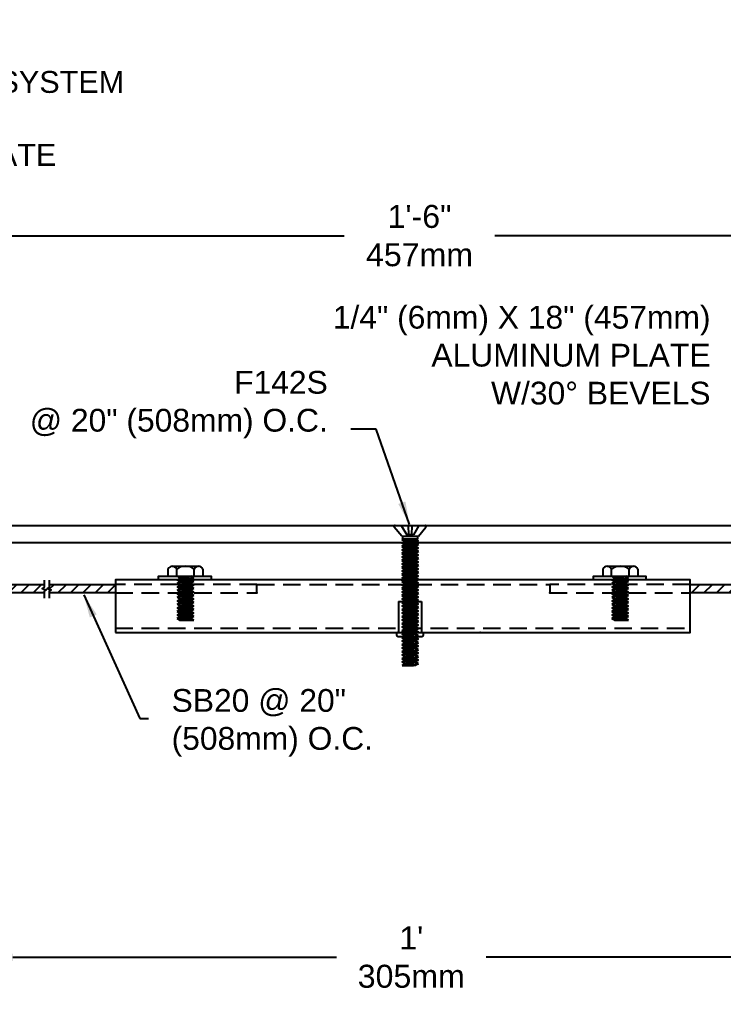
# Model space of a CAD drawing. Header units: inches. Extents: x 0.3 to 61.9, y 1.7 to 15.6.
# Drawn here: x 8.56 to 18.61, y 1.68 to 15.56 of the extents above; entities that cross this region are included whole.
import ezdxf

# ---------------------------------------------------------------- set-up
doc = ezdxf.new("R2010")
doc.units = ezdxf.units.IN
doc.header["$MEASUREMENT"] = 0
doc.linetypes.add('HIDDEN', pattern=[0.375, 0.25, -0.125])
for name, color, linetype in [('Anchors', 4, 'Continuous'), ('Dimensions', 3, 'Continuous'), ('Metals', 7, 'Continuous'), ('Text', 2, 'Continuous')]:
    doc.layers.add(name, color=color, linetype=linetype)
doc.styles.add('Arial', font='arial.ttf')
doc.dimstyles.new('Arial', dxfattribs={"dimtxt": 0.328125, "dimasz": 0.328125, "dimexe": 0.25, "dimexo": 0.328125, "dimgap": 0.328125, "dimtad": 0, "dimtih": 1, "dimtoh": 1, "dimdec": 4, "dimzin": 0, "dimdsep": 46, "dimlunit": 4, "dimtxsty": 'Arial', "dimcen": 0.09, "dimadec": 0, "dimazin": 0, "dimtfac": 1, "dimtdec": 4, "dimtofl": 0, "dimtmove": 0, "dimatfit": 3, "dimfxl": 0, "dimfrac": 2, "dimtolj": 1, "dimtzin": 0, "dimarcsym": 0})

# ---------------------------------------------------------------- blocks, each defined once
blk = doc.blocks.new('*D3')
at = {"layer": 'Defpoints', "color": 0}
for p in [(8.135, 3.937), (20.135, 3.937), (20.135, 2.168)]:
    blk.add_point(p, dxfattribs=at)
at = {"layer": 'Dimensions', "color": 0, "lineweight": -2}
for p, q in [((8.135, 3.609), (8.135, 1.918)), ((20.135, 3.609), (20.135, 1.918)), ((8.463, 2.168), (13.086, 2.168)), ((19.807, 2.168), (15.221, 2.168))]:
    blk.add_line(p, q, dxfattribs=at)
at = {"layer": 'Dimensions', "color": 0}
for points in [[(8.463, 2.222), (8.463, 2.113), (8.135, 2.168)], [(19.807, 2.222), (19.807, 2.113), (20.135, 2.168)]]:
    blk.add_solid(points, dxfattribs=at)
at = {"layer": 'Dimensions', "color": 0, "insert": (14.153, 2.168), "char_height": 0.3281, "attachment_point": 5, "style": 'Arial'}
blk.add_mtext("\\A1;1'\\P305mm", dxfattribs=at)
blk = doc.blocks.new('*D4')
at = {"layer": 'Defpoints', "color": 0}
for p in [(23.143, 12.469), (5.143, 8.115), (23.143, 8.121)]:
    blk.add_point(p, dxfattribs=at)
at = {"layer": 'Dimensions', "color": 0, "lineweight": -2}
for p, q in [((5.143, 8.444), (5.143, 12.719)), ((23.143, 8.449), (23.143, 12.719)), ((5.471, 12.469), (13.197, 12.469)), ((22.815, 12.469), (15.346, 12.469))]:
    blk.add_line(p, q, dxfattribs=at)
at = {"layer": 'Dimensions', "color": 0}
for points in [[(5.471, 12.524), (5.471, 12.415), (5.143, 12.469)], [(22.815, 12.524), (22.815, 12.415), (23.143, 12.469)]]:
    blk.add_solid(points, dxfattribs=at)
at = {"layer": 'Dimensions', "color": 0, "insert": (14.271, 12.469), "char_height": 0.3281, "attachment_point": 5, "style": 'Arial'}
blk.add_mtext('\\A1;1\'-6"\\P457mm', dxfattribs=at)
blk = doc.blocks.new('RIVNUT')
for p, q in [((-0.143, 0.381), (-0.143, -0.063)), ((-0.143, 0.381), (0.189, 0.381)), ((0.189, 0.381), (0.189, -0.063)), ((-0.144, -0.119), (0.191, -0.119)), ((-0.143, -0.063), (0.189, -0.063))]:
    blk.add_line(p, q)
for centre, start, end in [((-0.143, -0.091), 90, 267.037), ((0.189, -0.091), 272.963, 90)]:
    blk.add_arc(centre, 0.028, start, end)
blk = doc.blocks.new('H1458S')
for p, q in [((-0.188, 0.144), (0.187, 0.144)), ((-0.25, 0.104), (-0.25, 0)), ((-0.25, 0), (0.25, 0)), ((-0.125, 0), (-0.125, 0.104)), ((-0.119, 0), (-0.085, -0.02)), ((-0.085, -0.02), (0.048, 0)), ((0.125, 0), (0.125, 0.104)), ((0.25, 0.104), (0.25, 0)), ((-0.119, -0.05), (0.119, -0.025)), ((-0.119, -0.05), (-0.085, -0.03)), ((-0.119, -0.05), (-0.085, -0.07)), ((-0.119, -0.1), (0.119, -0.075)), ((-0.119, -0.1), (-0.085, -0.08)), ((-0.119, -0.1), (-0.085, -0.12)), ((-0.119, -0.15), (0.119, -0.125)), ((-0.119, -0.15), (-0.085, -0.13)), ((-0.085, -0.03), (0.085, -0.005)), ((-0.085, -0.02), (-0.085, -0.03)), ((-0.085, -0.07), (0.085, -0.045)), ((-0.085, -0.08), (0.085, -0.055)), ((-0.085, -0.07), (-0.085, -0.08)), ((-0.085, -0.12), (0.085, -0.095)), ((-0.085, -0.13), (0.085, -0.105)), ((-0.085, -0.12), (-0.085, -0.13)), ((0.094, 0), (0.085, -0.005)), ((0.119, -0.025), (0.085, -0.005)), ((0.119, -0.025), (0.085, -0.045)), ((0.085, -0.045), (0.085, -0.055)), ((0.119, -0.075), (0.085, -0.055)), ((0.119, -0.075), (0.085, -0.095)), ((0.085, -0.095), (0.085, -0.105)), ((0.119, -0.125), (0.085, -0.105)), ((0.119, -0.125), (0.085, -0.145)), ((-0.119, -0.15), (-0.085, -0.17)), ((-0.119, -0.2), (0.119, -0.175)), ((-0.119, -0.2), (-0.085, -0.18)), ((-0.119, -0.2), (-0.085, -0.22)), ((-0.119, -0.25), (0.119, -0.225)), ((-0.119, -0.25), (-0.085, -0.23)), ((-0.119, -0.25), (-0.085, -0.27)), ((-0.119, -0.3), (0.119, -0.275)), ((-0.085, -0.17), (0.085, -0.145)), ((-0.085, -0.18), (0.085, -0.155)), ((-0.085, -0.17), (-0.085, -0.18)), ((-0.085, -0.22), (0.085, -0.195)), ((-0.085, -0.23), (0.085, -0.205)), ((-0.085, -0.22), (-0.085, -0.23)), ((-0.085, -0.27), (0.085, -0.245)), ((-0.085, -0.28), (0.085, -0.255)), ((-0.085, -0.27), (-0.085, -0.28)), ((0.085, -0.145), (0.085, -0.155)), ((0.119, -0.175), (0.085, -0.155)), ((0.119, -0.175), (0.085, -0.195)), ((0.085, -0.195), (0.085, -0.205)), ((0.119, -0.225), (0.085, -0.205)), ((0.119, -0.225), (0.085, -0.245)), ((0.085, -0.245), (0.085, -0.255)), ((0.119, -0.275), (0.085, -0.255)), ((0.119, -0.275), (0.085, -0.295)), ((-0.119, -0.3), (-0.085, -0.28)), ((-0.119, -0.3), (-0.085, -0.32)), ((-0.119, -0.35), (0.119, -0.325)), ((-0.119, -0.35), (-0.085, -0.33)), ((-0.119, -0.35), (-0.085, -0.37)), ((-0.119, -0.4), (0.119, -0.375)), ((-0.119, -0.4), (-0.085, -0.38)), ((-0.119, -0.4), (-0.085, -0.42)), ((-0.085, -0.32), (0.085, -0.295)), ((-0.085, -0.33), (0.085, -0.305)), ((-0.085, -0.32), (-0.085, -0.33)), ((-0.085, -0.37), (0.085, -0.345)), ((-0.085, -0.38), (0.085, -0.355)), ((-0.085, -0.37), (-0.085, -0.38)), ((-0.085, -0.42), (0.085, -0.395)), ((-0.085, -0.43), (0.085, -0.405)), ((0.085, -0.295), (0.085, -0.305)), ((0.119, -0.325), (0.085, -0.305)), ((0.119, -0.325), (0.085, -0.345)), ((0.085, -0.345), (0.085, -0.355)), ((0.119, -0.375), (0.085, -0.355)), ((0.119, -0.375), (0.085, -0.395)), ((0.085, -0.395), (0.085, -0.405)), ((0.119, -0.425), (0.085, -0.405)), ((-0.119, -0.45), (0.119, -0.425)), ((-0.119, -0.45), (-0.085, -0.43)), ((-0.119, -0.45), (-0.085, -0.47)), ((-0.119, -0.5), (0.119, -0.475)), ((-0.119, -0.5), (-0.085, -0.48)), ((-0.119, -0.5), (-0.085, -0.52)), ((-0.119, -0.55), (0.119, -0.525)), ((-0.119, -0.55), (-0.085, -0.53)), ((-0.119, -0.55), (-0.085, -0.57)), ((-0.085, -0.42), (-0.085, -0.43)), ((-0.085, -0.47), (0.085, -0.445)), ((-0.085, -0.48), (0.085, -0.455)), ((-0.085, -0.47), (-0.085, -0.48)), ((-0.085, -0.52), (0.085, -0.495)), ((-0.085, -0.53), (0.085, -0.505)), ((-0.085, -0.52), (-0.085, -0.53)), ((-0.085, -0.57), (0.085, -0.545)), ((0.119, -0.425), (0.085, -0.445)), ((0.085, -0.445), (0.085, -0.455)), ((0.119, -0.475), (0.085, -0.455)), ((0.119, -0.475), (0.085, -0.495)), ((0.085, -0.495), (0.085, -0.505)), ((0.119, -0.525), (0.085, -0.505)), ((0.119, -0.525), (0.085, -0.545)), ((0.085, -0.545), (0.085, -0.555)), ((-0.119, -0.6), (0.119, -0.575)), ((-0.119, -0.6), (-0.085, -0.58)), ((-0.119, -0.6), (-0.085, -0.62)), ((-0.085, -0.58), (0.085, -0.555)), ((-0.085, -0.57), (-0.085, -0.58)), ((-0.085, -0.62), (0.085, -0.595)), ((-0.085, -0.62), (-0.085, -0.625)), ((-0.085, -0.625), (0.119, -0.625)), ((-0.048, -0.625), (0.085, -0.605)), ((0.119, -0.575), (0.085, -0.555)), ((0.119, -0.575), (0.085, -0.595)), ((0.085, -0.595), (0.085, -0.605)), ((0.119, -0.625), (0.085, -0.605))]:
    blk.add_line(p, q)
for centre, radius, start, end in [((-0.188, 0.075), 0.0688, 24.7615, 155.2385), ((0, -0.071), 0.215, 54.5107, 125.4893), ((0.187, 0.075), 0.0688, 24.7615, 155.2385)]:
    blk.add_arc(centre, radius, start, end)
blk = doc.blocks.new('SB20')
h = blk.add_hatch()
h.set_pattern_fill('ANSI31', color=256, style=0)
h.set_pattern_definition([(45, (-0.20673, -7e-15), (-0.0883883, 0.0883883), [])])
h.paths.add_polyline_path([(8.171, 7.621), (8.2, 7.64), (8.2, 7.679), (7.184, 7.679), (7.184, 7.559), (8.2, 7.559), (8.2, 7.58), (8.229, 7.599)])
h.paths.add_polyline_path([(9.215, 7.679), (8.27, 7.679), (8.27, 7.64), (8.241, 7.621), (8.299, 7.599), (8.27, 7.58), (8.27, 7.559), (9.215, 7.559)])
h = blk.add_hatch()
h.set_pattern_fill('ANSI31', color=256, style=0)
h.paths.add_polyline_path([(18.68, 7.679), (18.68, 7.64), (18.651, 7.621), (18.709, 7.599), (18.68, 7.58), (18.68, 7.559), (20.127, 7.559), (20.127, 7.679)])
h.paths.add_polyline_path([(18.61, 7.559), (18.61, 7.58), (18.639, 7.599), (18.581, 7.621), (18.61, 7.64), (18.61, 7.679), (17.421, 7.679), (17.421, 7.559)])
at = {"linetype": 'HIDDEN'}
for p, q in [((11.235, 7.679), (15.417, 7.679)), ((9.215, 7.053), (17.421, 7.053))]:
    blk.add_line(p, q, dxfattribs=at)
blk.add_line((9.215, 6.992), (15.421, 6.992))
for points in [[(7.225, 7.545), (7.184, 7.559), (7.184, 7.679), (7.225, 7.694, 0.233897), (7.047, 7.906), (6.797, 7.906, 0.654654), (6.797, 7.333), (7.047, 7.333, 0.233897)], [(20.127, 7.559), (19.615, 7.559, 0.246328), (19.797, 7.333), (20.047, 7.333, 0.654654), (20.047, 7.906), (19.797, 7.906, 0.246328), (19.615, 7.679), (20.127, 7.679)]]:
    blk.add_lwpolyline(points, format="xyb", close=True)
for points in [[(9.831, 7.742), (9.831, 7.794), (10.581, 7.794), (10.581, 7.742)], [(16.039, 7.742), (16.039, 7.794), (16.789, 7.794), (16.789, 7.742)], [(9.215, 6.992), (17.421, 6.992), (17.421, 7.742), (9.215, 7.742)]]:
    blk.add_lwpolyline(points, close=True)
for points in [[(8.2, 7.559), (7.184, 7.559), (7.184, 7.679), (8.2, 7.679)], [(8.2, 7.74), (8.2, 7.64), (8.171, 7.621), (8.229, 7.599), (8.2, 7.58), (8.2, 7.48)], [(8.27, 7.74), (8.27, 7.64), (8.241, 7.621), (8.299, 7.599), (8.27, 7.58), (8.27, 7.48)], [(8.27, 7.679), (9.215, 7.679), (9.215, 7.559), (8.27, 7.559)], [(18.61, 7.559), (17.421, 7.559), (17.421, 7.679), (18.61, 7.679)], [(18.61, 7.74), (18.61, 7.64), (18.581, 7.621), (18.639, 7.599), (18.61, 7.58), (18.61, 7.48)], [(18.68, 7.74), (18.68, 7.64), (18.651, 7.621), (18.709, 7.599), (18.68, 7.58), (18.68, 7.48)], [(18.68, 7.679), (20.127, 7.679), (20.127, 7.559), (18.68, 7.559)]]:
    blk.add_lwpolyline(points)
for points in [[(9.215, 7.559), (11.235, 7.559), (11.235, 7.679), (9.215, 7.679)], [(17.421, 7.679), (15.417, 7.679), (15.417, 7.559), (17.421, 7.559)]]:
    blk.add_lwpolyline(points, dxfattribs=at)
for p in [(11.235, 7.559), (15.417, 7.559)]:
    blk.add_point(p, dxfattribs=at)
at = {"linetype": 'ByBlock'}
blk.add_point((14.421, 6.991), dxfattribs=at)
blk.add_point((14.421, 6.991), dxfattribs=at)
blk.add_point((14.421, 6.991), dxfattribs=at)
for p in [(10.216, 7.794), (16.424, 7.794)]:
    blk.add_blockref('H1458S', p)
blk = doc.blocks.new('F142')
for p, q in [((-0.214, 0), (0.214, 0)), ((-0.128, 0), (-0.047, -0.137)), ((-0.025, 0), (-0.02, -0.137)), ((0.025, 0), (0.02, -0.137)), ((0.128, 0), (0.048, -0.137)), ((-0.119, -0.155), (-0.226, -0.024)), ((0.048, -0.137), (-0.047, -0.137)), ((0.119, -0.155), (0.226, -0.024)), ((-0.119, -0.155), (0.119, -0.155)), ((-0.119, -0.2), (-0.108, -0.195)), ((-0.119, -0.2), (-0.068, -0.195)), ((-0.119, -0.2), (-0.085, -0.22)), ((-0.119, -0.25), (0.119, -0.225)), ((-0.119, -0.25), (-0.085, -0.23)), ((-0.119, -0.25), (-0.085, -0.27)), ((-0.119, -0.3), (0.119, -0.275)), ((-0.108, -0.155), (-0.108, -0.195)), ((0.108, -0.195), (-0.108, -0.195)), ((-0.085, -0.22), (0.085, -0.195)), ((-0.085, -0.23), (0.085, -0.205)), ((-0.085, -0.22), (-0.085, -0.23)), ((-0.085, -0.27), (0.085, -0.245)), ((-0.085, -0.28), (0.085, -0.255)), ((-0.085, -0.27), (-0.085, -0.28)), ((0.108, -0.195), (0.085, -0.205)), ((0.119, -0.225), (0.085, -0.205)), ((0.119, -0.225), (0.085, -0.245)), ((0.085, -0.245), (0.085, -0.255)), ((0.119, -0.275), (0.085, -0.255)), ((0.119, -0.275), (0.085, -0.295)), ((0.108, -0.155), (0.108, -0.195)), ((-0.119, -0.3), (-0.085, -0.28)), ((-0.119, -0.3), (-0.085, -0.32)), ((-0.119, -0.35), (0.119, -0.325)), ((-0.119, -0.35), (-0.085, -0.33)), ((-0.119, -0.35), (-0.085, -0.37)), ((-0.119, -0.4), (0.119, -0.375)), ((-0.119, -0.4), (-0.085, -0.38)), ((-0.119, -0.4), (-0.085, -0.42)), ((-0.085, -0.32), (0.085, -0.295)), ((-0.085, -0.33), (0.085, -0.305)), ((-0.085, -0.32), (-0.085, -0.33)), ((-0.085, -0.37), (0.085, -0.345)), ((-0.085, -0.38), (0.085, -0.355)), ((-0.085, -0.37), (-0.085, -0.38)), ((-0.085, -0.42), (0.085, -0.395)), ((-0.085, -0.43), (0.085, -0.405)), ((0.085, -0.295), (0.085, -0.305)), ((0.119, -0.325), (0.085, -0.305)), ((0.119, -0.325), (0.085, -0.345)), ((0.085, -0.345), (0.085, -0.355)), ((0.119, -0.375), (0.085, -0.355)), ((0.119, -0.375), (0.085, -0.395)), ((0.085, -0.395), (0.085, -0.405)), ((0.119, -0.425), (0.085, -0.405)), ((-0.119, -0.45), (0.119, -0.425)), ((-0.119, -0.45), (-0.085, -0.43)), ((-0.119, -0.45), (-0.085, -0.47)), ((-0.119, -0.5), (0.119, -0.475)), ((-0.119, -0.5), (-0.085, -0.48)), ((-0.119, -0.5), (-0.085, -0.52)), ((-0.119, -0.55), (0.119, -0.525)), ((-0.119, -0.55), (-0.085, -0.53)), ((-0.119, -0.55), (-0.085, -0.57)), ((-0.085, -0.42), (-0.085, -0.43)), ((-0.085, -0.47), (0.085, -0.445)), ((-0.085, -0.48), (0.085, -0.455)), ((-0.085, -0.47), (-0.085, -0.48)), ((-0.085, -0.52), (0.085, -0.495)), ((-0.085, -0.53), (0.085, -0.505)), ((-0.085, -0.52), (-0.085, -0.53)), ((-0.085, -0.57), (0.085, -0.545)), ((0.119, -0.425), (0.085, -0.445)), ((0.085, -0.445), (0.085, -0.455)), ((0.119, -0.475), (0.085, -0.455)), ((0.119, -0.475), (0.085, -0.495)), ((0.085, -0.495), (0.085, -0.505)), ((0.119, -0.525), (0.085, -0.505)), ((0.119, -0.525), (0.085, -0.545)), ((0.085, -0.545), (0.085, -0.555)), ((-0.119, -0.6), (0.119, -0.575)), ((-0.119, -0.6), (-0.085, -0.58)), ((-0.119, -0.6), (-0.085, -0.62)), ((-0.119, -0.65), (0.119, -0.625)), ((-0.119, -0.65), (-0.085, -0.63)), ((-0.119, -0.65), (-0.085, -0.67)), ((-0.119, -0.7), (0.119, -0.675)), ((-0.119, -0.7), (-0.085, -0.68)), ((-0.085, -0.58), (0.085, -0.555)), ((-0.085, -0.57), (-0.085, -0.58)), ((-0.085, -0.62), (0.085, -0.595)), ((-0.085, -0.63), (0.085, -0.605)), ((-0.085, -0.62), (-0.085, -0.63)), ((-0.085, -0.67), (0.085, -0.645)), ((-0.085, -0.68), (0.085, -0.655)), ((-0.085, -0.67), (-0.085, -0.68)), ((0.119, -0.575), (0.085, -0.555)), ((0.119, -0.575), (0.085, -0.595)), ((0.085, -0.595), (0.085, -0.605)), ((0.119, -0.625), (0.085, -0.605)), ((0.119, -0.625), (0.085, -0.645)), ((0.085, -0.645), (0.085, -0.655)), ((0.119, -0.675), (0.085, -0.655)), ((0.119, -0.675), (0.085, -0.695)), ((-0.119, -0.7), (-0.085, -0.72)), ((-0.119, -0.75), (0.119, -0.725)), ((-0.119, -0.75), (-0.085, -0.73)), ((-0.119, -0.75), (-0.085, -0.77)), ((-0.119, -0.8), (0.119, -0.775)), ((-0.119, -0.8), (-0.085, -0.78)), ((-0.119, -0.8), (-0.085, -0.82)), ((-0.119, -0.85), (0.119, -0.825)), ((-0.119, -0.85), (-0.085, -0.83)), ((-0.085, -0.72), (0.085, -0.695)), ((-0.085, -0.73), (0.085, -0.705)), ((-0.085, -0.72), (-0.085, -0.73)), ((-0.085, -0.77), (0.085, -0.745)), ((-0.085, -0.78), (0.085, -0.755)), ((-0.085, -0.77), (-0.085, -0.78)), ((-0.085, -0.82), (0.085, -0.795)), ((-0.085, -0.83), (0.085, -0.805)), ((-0.085, -0.82), (-0.085, -0.83)), ((0.085, -0.695), (0.085, -0.705)), ((0.119, -0.725), (0.085, -0.705)), ((0.119, -0.725), (0.085, -0.745)), ((0.085, -0.745), (0.085, -0.755)), ((0.119, -0.775), (0.085, -0.755)), ((0.119, -0.775), (0.085, -0.795)), ((0.085, -0.795), (0.085, -0.805)), ((0.119, -0.825), (0.085, -0.805)), ((0.119, -0.825), (0.085, -0.845)), ((-0.119, -0.85), (-0.085, -0.87)), ((-0.119, -0.9), (0.119, -0.875)), ((-0.119, -0.9), (-0.085, -0.88)), ((-0.119, -0.9), (-0.085, -0.92)), ((-0.119, -0.95), (0.119, -0.925)), ((-0.119, -0.95), (-0.085, -0.93)), ((-0.119, -0.95), (-0.085, -0.97)), ((-0.085, -0.87), (0.085, -0.845)), ((-0.085, -0.88), (0.085, -0.855)), ((-0.085, -0.87), (-0.085, -0.88)), ((-0.085, -0.92), (0.085, -0.895)), ((-0.085, -0.93), (0.085, -0.905)), ((-0.085, -0.92), (-0.085, -0.93)), ((-0.085, -0.97), (0.085, -0.945)), ((-0.085, -0.98), (0.085, -0.955)), ((-0.085, -0.97), (-0.085, -0.98)), ((0.085, -0.845), (0.085, -0.855)), ((0.119, -0.875), (0.085, -0.855)), ((0.119, -0.875), (0.085, -0.895)), ((0.085, -0.895), (0.085, -0.905)), ((0.119, -0.925), (0.085, -0.905)), ((0.119, -0.925), (0.085, -0.945)), ((0.085, -0.945), (0.085, -0.955)), ((0.119, -0.975), (0.085, -0.955)), ((-0.119, -1), (0.119, -0.975)), ((-0.119, -1), (-0.085, -0.98)), ((-0.119, -1), (-0.085, -1.02)), ((-0.119, -1.05), (0.119, -1.025)), ((-0.119, -1.05), (-0.085, -1.03)), ((-0.119, -1.05), (-0.085, -1.07)), ((-0.119, -1.1), (0.119, -1.075)), ((-0.119, -1.1), (-0.085, -1.08)), ((-0.119, -1.1), (-0.085, -1.12)), ((-0.085, -1.02), (0.085, -0.995)), ((-0.085, -1.03), (0.085, -1.005)), ((-0.085, -1.02), (-0.085, -1.03)), ((-0.085, -1.07), (0.085, -1.045)), ((-0.085, -1.08), (0.085, -1.055)), ((-0.085, -1.07), (-0.085, -1.08)), ((-0.085, -1.12), (0.085, -1.095)), ((-0.085, -1.13), (0.085, -1.105)), ((0.119, -0.975), (0.085, -0.995)), ((0.085, -0.995), (0.085, -1.005)), ((0.119, -1.025), (0.085, -1.005)), ((0.119, -1.025), (0.085, -1.045)), ((0.085, -1.045), (0.085, -1.055)), ((0.119, -1.075), (0.085, -1.055)), ((0.119, -1.075), (0.085, -1.095)), ((0.085, -1.095), (0.085, -1.105)), ((0.119, -1.125), (0.085, -1.105)), ((-0.119, -1.15), (0.119, -1.125)), ((-0.119, -1.15), (-0.085, -1.13)), ((-0.119, -1.15), (-0.085, -1.17)), ((-0.119, -1.2), (0.119, -1.175)), ((-0.119, -1.2), (-0.085, -1.18)), ((-0.119, -1.2), (-0.085, -1.22)), ((-0.119, -1.25), (0.119, -1.225)), ((-0.119, -1.25), (-0.085, -1.23)), ((-0.085, -1.12), (-0.085, -1.13)), ((-0.085, -1.17), (0.085, -1.145)), ((-0.085, -1.18), (0.085, -1.155)), ((-0.085, -1.17), (-0.085, -1.18)), ((-0.085, -1.22), (0.085, -1.195)), ((-0.085, -1.23), (0.085, -1.205)), ((-0.085, -1.22), (-0.085, -1.23)), ((-0.085, -1.27), (0.085, -1.245)), ((0.119, -1.125), (0.085, -1.145)), ((0.085, -1.145), (0.085, -1.155)), ((0.119, -1.175), (0.085, -1.155)), ((0.119, -1.175), (0.085, -1.195)), ((0.085, -1.195), (0.085, -1.205)), ((0.119, -1.225), (0.085, -1.205)), ((0.119, -1.225), (0.085, -1.245)), ((0.085, -1.245), (0.085, -1.255)), ((-0.119, -1.25), (-0.085, -1.27)), ((-0.119, -1.3), (0.119, -1.275)), ((-0.119, -1.3), (-0.085, -1.28)), ((-0.119, -1.3), (-0.085, -1.32)), ((-0.119, -1.35), (0.119, -1.325)), ((-0.119, -1.35), (-0.085, -1.33)), ((-0.119, -1.35), (-0.085, -1.37)), ((-0.119, -1.4), (0.119, -1.375)), ((-0.119, -1.4), (-0.085, -1.38)), ((-0.085, -1.28), (0.085, -1.255)), ((-0.085, -1.27), (-0.085, -1.28)), ((-0.085, -1.32), (0.085, -1.295)), ((-0.085, -1.33), (0.085, -1.305)), ((-0.085, -1.32), (-0.085, -1.33)), ((-0.085, -1.37), (0.085, -1.345)), ((-0.085, -1.38), (0.085, -1.355)), ((-0.085, -1.37), (-0.085, -1.38)), ((0.119, -1.275), (0.085, -1.255)), ((0.119, -1.275), (0.085, -1.295)), ((0.085, -1.295), (0.085, -1.305)), ((0.119, -1.325), (0.085, -1.305)), ((0.119, -1.325), (0.085, -1.345)), ((0.085, -1.345), (0.085, -1.355)), ((0.119, -1.375), (0.085, -1.355)), ((0.119, -1.375), (0.085, -1.395)), ((-0.119, -1.4), (-0.085, -1.42)), ((-0.119, -1.45), (0.119, -1.425)), ((-0.119, -1.45), (-0.085, -1.43)), ((-0.119, -1.45), (-0.085, -1.47)), ((-0.119, -1.5), (0.119, -1.475)), ((-0.119, -1.5), (-0.085, -1.48)), ((-0.119, -1.5), (-0.085, -1.52)), ((-0.119, -1.55), (0.119, -1.525)), ((-0.085, -1.42), (0.085, -1.395)), ((-0.085, -1.43), (0.085, -1.405)), ((-0.085, -1.42), (-0.085, -1.43)), ((-0.085, -1.47), (0.085, -1.445)), ((-0.085, -1.48), (0.085, -1.455)), ((-0.085, -1.47), (-0.085, -1.48)), ((-0.085, -1.52), (0.085, -1.495)), ((-0.085, -1.53), (0.085, -1.505)), ((-0.085, -1.52), (-0.085, -1.53)), ((0.085, -1.395), (0.085, -1.405)), ((0.119, -1.425), (0.085, -1.405)), ((0.119, -1.425), (0.085, -1.445)), ((0.085, -1.445), (0.085, -1.455)), ((0.119, -1.475), (0.085, -1.455)), ((0.119, -1.475), (0.085, -1.495)), ((0.085, -1.495), (0.085, -1.505)), ((0.119, -1.525), (0.085, -1.505)), ((0.119, -1.525), (0.085, -1.545)), ((-0.119, -1.55), (-0.085, -1.53)), ((-0.119, -1.55), (-0.085, -1.57)), ((-0.119, -1.6), (0.119, -1.575)), ((-0.119, -1.6), (-0.085, -1.58)), ((-0.119, -1.6), (-0.085, -1.62)), ((-0.119, -1.65), (0.119, -1.625)), ((-0.119, -1.65), (-0.085, -1.63)), ((-0.119, -1.65), (-0.085, -1.67)), ((-0.085, -1.57), (0.085, -1.545)), ((-0.085, -1.58), (0.085, -1.555)), ((-0.085, -1.57), (-0.085, -1.58)), ((-0.085, -1.62), (0.085, -1.595)), ((-0.085, -1.63), (0.085, -1.605)), ((-0.085, -1.62), (-0.085, -1.63)), ((-0.085, -1.67), (0.085, -1.645)), ((-0.085, -1.68), (0.085, -1.655)), ((0.085, -1.545), (0.085, -1.555)), ((0.119, -1.575), (0.085, -1.555)), ((0.119, -1.575), (0.085, -1.595)), ((0.085, -1.595), (0.085, -1.605)), ((0.119, -1.625), (0.085, -1.605)), ((0.119, -1.625), (0.085, -1.645)), ((0.085, -1.645), (0.085, -1.655)), ((0.119, -1.675), (0.085, -1.655)), ((-0.119, -1.7), (0.119, -1.675)), ((-0.119, -1.7), (-0.085, -1.68)), ((-0.119, -1.7), (-0.085, -1.72)), ((-0.119, -1.75), (0.119, -1.725)), ((-0.119, -1.75), (-0.085, -1.73)), ((-0.119, -1.75), (-0.085, -1.77)), ((-0.119, -1.8), (0.119, -1.775)), ((-0.119, -1.8), (-0.085, -1.78)), ((-0.119, -1.8), (-0.085, -1.82)), ((-0.085, -1.67), (-0.085, -1.68)), ((-0.085, -1.72), (0.085, -1.695)), ((-0.085, -1.73), (0.085, -1.705)), ((-0.085, -1.72), (-0.085, -1.73)), ((-0.085, -1.77), (0.085, -1.745)), ((-0.085, -1.78), (0.085, -1.755)), ((-0.085, -1.77), (-0.085, -1.78)), ((-0.085, -1.82), (0.085, -1.795)), ((0.119, -1.675), (0.085, -1.695)), ((0.085, -1.695), (0.085, -1.705)), ((0.119, -1.725), (0.085, -1.705)), ((0.119, -1.725), (0.085, -1.745)), ((0.085, -1.745), (0.085, -1.755)), ((0.119, -1.775), (0.085, -1.755)), ((0.119, -1.775), (0.085, -1.795)), ((0.085, -1.795), (0.085, -1.805)), ((-0.119, -1.85), (0.119, -1.825)), ((-0.119, -1.85), (-0.085, -1.83)), ((-0.119, -1.85), (-0.085, -1.87)), ((-0.119, -1.9), (0.119, -1.875)), ((-0.119, -1.9), (-0.085, -1.88)), ((-0.119, -1.9), (-0.085, -1.92)), ((-0.119, -1.95), (0.119, -1.925)), ((-0.119, -1.95), (-0.085, -1.93)), ((-0.085, -1.83), (0.085, -1.805)), ((-0.085, -1.82), (-0.085, -1.83)), ((-0.085, -1.87), (0.085, -1.845)), ((-0.085, -1.88), (0.085, -1.855)), ((-0.085, -1.87), (-0.085, -1.88)), ((-0.085, -1.92), (0.085, -1.895)), ((-0.085, -1.93), (0.085, -1.905)), ((-0.085, -1.92), (-0.085, -1.93)), ((0.119, -1.825), (0.085, -1.805)), ((0.119, -1.825), (0.085, -1.845)), ((0.085, -1.845), (0.085, -1.855)), ((0.119, -1.875), (0.085, -1.855)), ((0.119, -1.875), (0.085, -1.895)), ((0.085, -1.895), (0.085, -1.905)), ((0.119, -1.925), (0.085, -1.905)), ((0.119, -1.925), (0.085, -1.945)), ((-0.119, -1.95), (-0.085, -1.97)), ((-0.11, -2), (0.119, -1.975)), ((-0.11, -2), (-0.085, -1.98)), ((-0.11, -2), (0.048, -2)), ((-0.085, -1.97), (0.085, -1.945)), ((-0.085, -1.98), (0.085, -1.955)), ((-0.085, -1.97), (-0.085, -1.98)), ((0.048, -2), (0.085, -1.995)), ((0.085, -1.945), (0.085, -1.955)), ((0.119, -1.975), (0.085, -1.955)), ((0.119, -1.975), (0.085, -1.995))]:
    blk.add_line(p, q)
for centre, start, end in [((-0.214, -0.015), 90, 219.032), ((0.214, -0.015), 320.968, 90)]:
    blk.add_arc(centre, 0.015, start, end)

msp = doc.modelspace()

# ---------------------------------------------------------------- linework, layer by layer
at = {"layer": 'Metals'}
msp.add_lwpolyline([(5.14277, 8.11544), (5.52166, 8.33419), (22.76389, 8.33419), (23.14277, 8.11544), (23.14277, 8.08419), (23.14277, 8.11544), (23.14277, 8.08419), (5.14277, 8.08419)], close=True, dxfattribs=at)

# ---------------------------------------------------------------- block references
msp.add_blockref('RIVNUT', (14.11186, 6.86737))
at = {"layer": 'Anchors'}
for name, p in [('F142', (14.1353, 8.33419)), ('SB20', (0.71347, -0.18741))]:
    msp.add_blockref(name, p, dxfattribs=at)

# ---------------------------------------------------------------- texts
at = {"layer": 'Text', "insert": (0.93526, 15.55029), "char_height": 0.4375, "width": 9.625, "attachment_point": 1, "style": 'Arial'}
msp.add_mtext('{\\LRDA-12\\P\\H0.7143x;\\lALL ALUMINUM FLOOR TO FLOOR SYSTEM MILL FINISH ALUMINUM BASE \\PMILL FINISH ALUMINUM COVER PLATE \\P50% MOVEMENT}', dxfattribs=at)
at = {"layer": 'Text', "char_height": 0.325, "style": 'Arial'}
for s, insert, attachment_point in [('1/4" (6mm) X 18" (457mm)\\PALUMINUM PLATE\\PW/30° BEVELS', (18.42565, 10.05495), 9), ('F142S\\P@ 20" (508mm) O.C.', (12.96133, 9.57453), 9), ('SB20 @ 20"\\P(508mm) O.C.', (10.73145, 5.51467), 4)]:
    msp.add_mtext(s, dxfattribs=dict(at, insert=insert, attachment_point=attachment_point))

# ---------------------------------------------------------------- dimensions: what is measured, and where the dimension line sits
at = {"layer": 'Dimensions'}
for base, p1, p2, text, picture, middle in [((23.14277, 12.46923), (5.14277, 8.11544), (23.14277, 8.1205), '<>\\P457mm', '*D4', (14.27124, 12.46923)), ((20.1353, 2.16765), (8.1353, 3.93673), (20.1353, 3.93673), '<>\\P305mm', '*D3', (14.15349, 2.16765))]:
    dim = msp.add_linear_dim(base=base, p1=p1, p2=p2, text=text, dimstyle='Arial', dxfattribs=at)
    dim.commit()
    dim.dimension.update_dxf_attribs({"geometry": picture, "text_midpoint": middle, "dimtype": 160})

# ---------------------------------------------------------------- leaders
at = {"layer": 'Text', "annotation_type": 0, "has_hookline": 1}
for points, hookline_direction, text_width in [([(19.96544, 8.33419), (19.05017, 10.67321), (18.75378, 10.67321)], 1, 5.32769), ([(14.12716, 8.34815), (13.65114, 9.70639), (13.28946, 9.70639)], 1, 4.19108), ([(9.47688, 7.34025), (10.27833, 5.57791), (10.40333, 5.57791)], 0, 2.80883)]:
    msp.add_leader(points, dimstyle='Arial', dxfattribs=dict(at, hookline_direction=hookline_direction, text_width=text_width))

doc.saveas('drawing.dxf')
